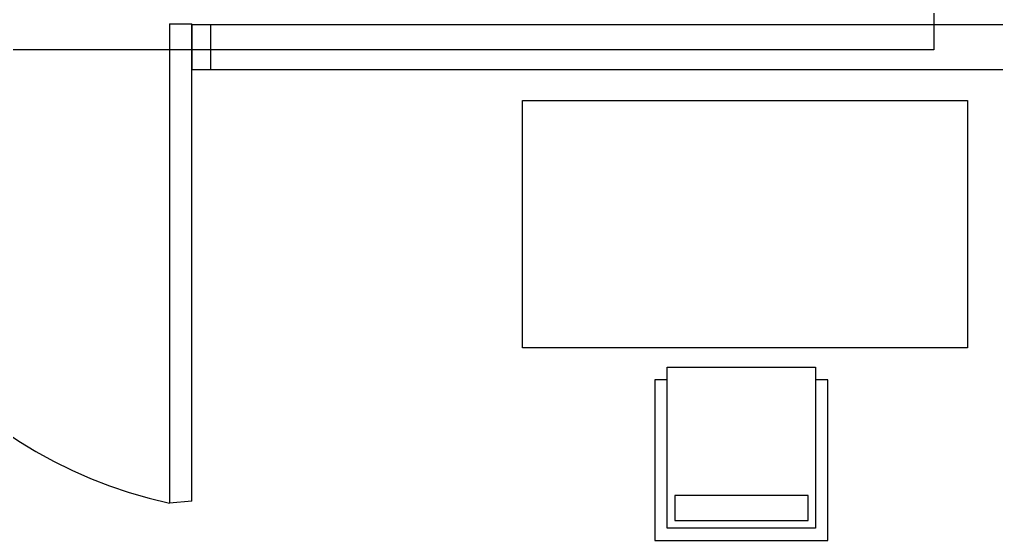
# Model space of a CAD drawing. Header units: millimetres. Extents: x 2377 to 4712, y -254 to 3188.
# Drawn here: x 3603.85 to 3639.95, y 1060.68 to 1079.87 of the extents above; entities that cross this region are included whole.
import ezdxf

# ---------------------------------------------------------------- set-up
doc = ezdxf.new("R2010")
doc.units = ezdxf.units.MM
doc.layers.add('CD', color=7, linetype='Continuous', true_color=0x5e67af)
doc.layers.add('Mobiliario', color=254, linetype='Continuous')

# ---------------------------------------------------------------- blocks, each defined once
blk = doc.blocks.new('A$C297D1C59')
for p, q in [((0, 1779.3, -35.3), (1800, 1779.3, -35.3)), ((0, 779.3, -35.3), (0, 1779.3, -35.3)), ((1800, 1779.3, -35.3), (1800, 779.3, -35.3)), ((1800, 779.3, -35.3), (0, 779.3, -35.3)), ((585, 50, -35.3), (585, 700.5, -35.3)), ((585, 700.5, -35.3), (1185, 700.5, -35.3)), ((1185, 700.5, -35.3), (1185, 50, -35.3)), ((535, 650, -35.3), (535, 0, -35.3)), ((539.2, 650, -35.3), (535, 650, -35.3)), ((585, 650, -35.3), (539.2, 650, -35.3)), ((1235, 650, -35.3), (1185, 650, -35.3)), ((1235, 0, -35.3), (1235, 650, -35.3)), ((615.6, 181.5, -35.3), (615.6, 81.2, -35.3)), ((1155.8, 181.5, -35.3), (615.6, 181.5, -35.3)), ((1155.8, 81.2, -35.3), (1155.8, 181.5, -35.3)), ((615.6, 81.2, -35.3), (1155.8, 81.2, -35.3)), ((1185, 50, -35.3), (585, 50, -35.3)), ((535, 0, -35.3), (1235, 0, -35.3))]:
    blk.add_line(p, q)

msp = doc.modelspace()

# ---------------------------------------------------------------- linework, layer by layer
at = {"transparency": 33554687}
for p, q in [((3640.076, 1079.683), (3610.189, 1079.683)), ((3610.878, 1079.683), (3610.189, 1079.683)), ((3610.189, 1079.683), (3610.189, 1078.026)), ((3610.878, 1079.683), (3610.878, 1078.026)), ((3640.076, 1078.026), (3610.189, 1078.026)), ((3610.878, 1078.026), (3610.189, 1078.026))]:
    msp.add_line(p, q, dxfattribs=at)
at = {"layer": 'CD', "transparency": 33554687}
for p, q in [((3637.538, 1132.138), (3637.538, 1078.752)), ((3637.538, 1078.752), (3528.481, 1078.752))]:
    msp.add_line(p, q, dxfattribs=at)
at = {"layer": 'Mobiliario', "transparency": 33554687}
for p, q in [((3609.369, 1079.718), (3609.369, 1062.052)), ((3609.369, 1079.718), (3610.189, 1079.718)), ((3610.189, 1062.127), (3610.189, 1079.718)), ((3610.189, 1062.127), (3609.369, 1062.052))]:
    msp.add_line(p, q, dxfattribs=at)
msp.add_arc((3612.957, 1078.587), 16.92, 177.1933, 257.7541, dxfattribs=at)

# ---------------------------------------------------------------- block references
at = {"layer": 'Mobiliario', "transparency": 33554687, "xscale": 0.009107749225297609, "yscale": 0.009107749225297609, "zscale": 0.009107749225297609}
msp.add_blockref('A$C297D1C59', (3622.382, 1060.681, 0.321), dxfattribs=at)

doc.saveas('drawing.dxf')
